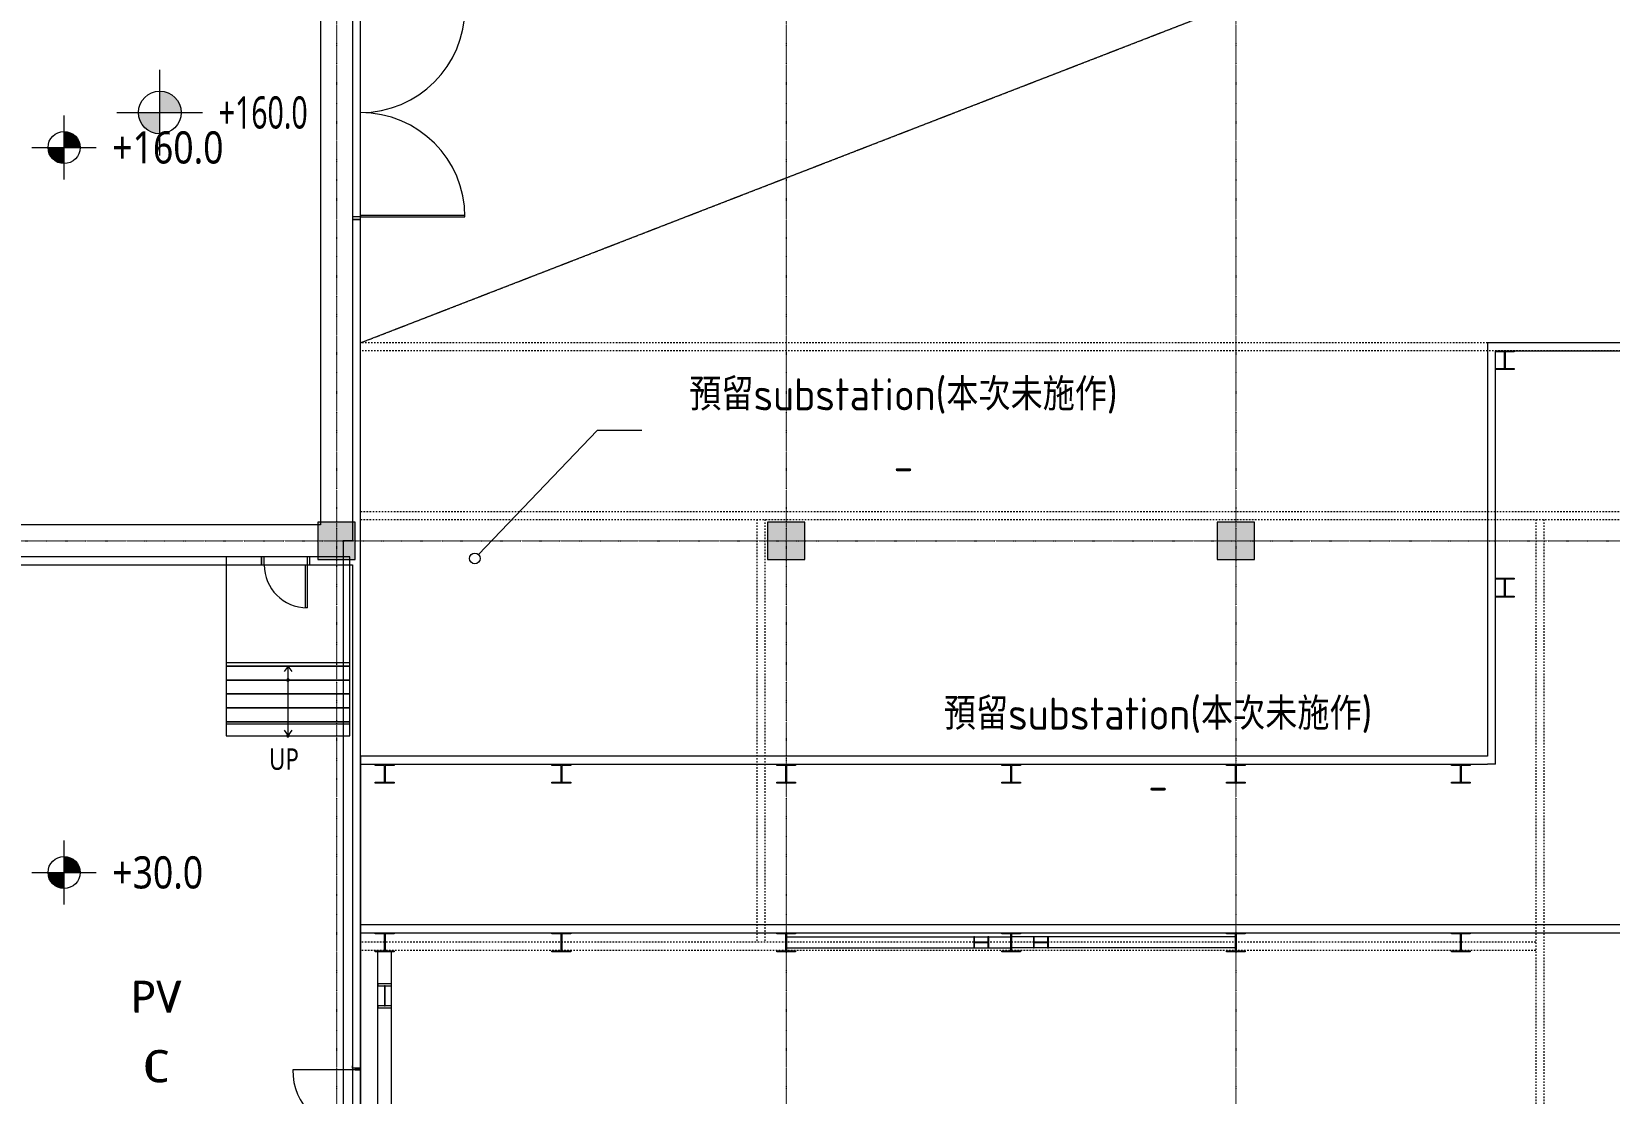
# Model space of a CAD drawing. Extents: x -76427 to 292734, y -42117 to 131250.
# Drawn here: x 12304 to 41777, y 4677 to 24513 of the extents above; entities that cross this region are included whole.
import ezdxf
from ezdxf.enums import TextEntityAlignment as Align

# ---------------------------------------------------------------- set-up
doc = ezdxf.new("R2010")
doc.units = 0
doc.header["$LTSCALE"] = 10
for name, pattern in [('H12PL1$0$HIDDEN', [0.4, 0.3, -0.1]), ('H12PL1$0$JJP_三點線', [0.9, 0.3, -0.15, 0, -0.15, 0, -0.15, 0, -0.15]), ('H12PL1$0$JJP_虛線(退縮線、投影線、地下室範圍、非屬本工程、圖面分區)', [0.45, 0.3, -0.15]), ('XFM7P10ICA$0$H12PL1$0$JJP_三點線', [0.9, 0.3, -0.15, 0, -0.15, 0, -0.15, 0, -0.15]), ('XFM7P10ICA$0$H12PL1$0$JJP_虛線(退縮線、投影線、地下室範圍、非屬本工程、圖面分區)', [0.45, 0.3, -0.15]), ('XFM7P10ICA$0$H12PL1$0$TAI_虛線', [5.644, 2.822, -2.822])]:
    doc.linetypes.add(name, pattern=pattern)
for name, color, linetype in [('H12PL1$0$A-LABEL-HIGH.200K', 252, 'Continuous'), ('H12PL1$0$A-OBJE-2D', 252, 'Continuous'), ('H12PL1$0$A-STRS', 252, 'Continuous'), ('H12PL1$0$A-TEXT', 252, 'Continuous'), ('H12PL1$0$A-WALL-IN', 252, 'Continuous'), ('H12PL1$0$A-WALL-IN.200K', 252, 'Continuous'), ('H12PL1$0$A-ZONE', 252, 'Continuous'), ('H12PL1$0$Door', 252, 'Continuous'), ('H12PL1$0$Hattch', 252, 'Continuous'), ('H12PL1$0$S-BEAM-SHOW.200K', 252, 'Continuous'), ('H12PL1$0$S-COL', 252, 'Continuous'), ('H12PL1$0$S-COL.200K', 252, 'Continuous'), ('H12PL1$0$S-FNDN', 252, 'Continuous'), ('H12PL1$0$S-GRID', 252, 'Continuous'), ('H12PL1$0$S-SLAB-SHOW', 252, 'Continuous'), ('H12PL1$0$S-SLAB-SHOW.200K', 252, 'Continuous'), ('XFM7P10ICA$0$H12PL1$0$A-STRS', 252, 'Continuous'), ('XFM7P10ICA$0$H12PL1$0$A-WALL-IN', 252, 'Continuous'), ('XFM7P10ICA$0$H12PL1$0$A-WALL-IN-200K.200K', 252, 'Continuous'), ('XFM7P10ICA$0$H12PL1$0$A-ZONE', 252, 'Continuous'), ('XFM7P10ICA$0$H12PL1$0$Door', 252, 'Continuous'), ('XFM7P10ICA$0$H12PL1$0$Hattch', 252, 'Continuous'), ('XFM7P10ICA$0$H12PL1$0$S-COL', 252, 'Continuous'), ('XFM7P10ICA$0$H12PL1$0$S-FNDN', 252, 'Continuous'), ('XFM7P10ICA$0$H12PL1$0$S-GRID', 252, 'Continuous'), ('XFM7P10ICA$0$H12PL1$0$S-SLAB-SHOW', 252, 'Continuous')]:
    doc.layers.add(name, color=color, linetype=linetype)
doc.styles.add('H12PL1$0$Standard', font='', dxfattribs={"width": 0.8})
doc.styles.add('XFM7P10ICA$0$H12PL1$0$Standard', font='isocp.shx', dxfattribs={"bigfont": 'chineset.shx'})
doc.styles.get('H12PL1$0$Standard').set_extended_font_data('Microsoft JhengHei')

# ---------------------------------------------------------------- blocks, each defined once
blk = doc.blocks.new('XFM7P10ICA$0$H12PL1')
at = {"layer": 'XFM7P10ICA$0$H12PL1$0$Hattch', "linetype": 'Continuous', "lineweight": 0}
for points in [[(12911.68, 22346.62), (13211.68, 22346.62), (13188.84, 22461.43), (13123.81, 22558.76), (13026.48, 22623.79), (12911.68, 22646.62)], [(12911.68, 22346.62), (12611.68, 22346.62), (12634.51, 22231.82), (12699.54, 22134.49), (12796.87, 22069.46), (12911.68, 22046.62)], [(17650, 14650), (18350, 14650), (18350, 15350), (17650, 15350)], [(26050, 14650), (26750, 14650), (26750, 15350), (26050, 15350)], [(34450, 14650), (35150, 14650), (35150, 15350), (34450, 15350)], [(12911.68, 8804.66), (13211.68, 8804.66), (13188.84, 8919.47), (13123.81, 9016.8), (13026.48, 9081.83), (12911.68, 9104.66)], [(12911.68, 8804.66), (12611.68, 8804.66), (12634.51, 8689.86), (12699.54, 8592.53), (12796.87, 8527.5), (12911.68, 8504.66)], [(18350, 5150), (18350, 5118), (18450, 5118), (18450, 5150)]]:
    blk.add_hatch(color=256, dxfattribs=at).paths.add_polyline_path(points)
at = {"layer": 'XFM7P10ICA$0$H12PL1$0$A-STRS', "linetype": 'XFM7P10ICA$0$H12PL1$0$JJP_虛線(退縮線、投影線、地下室範圍、非屬本工程、圖面分區)', "lineweight": 0}
for p, q in [((18250, 12722.13), (15940, 12722.13)), ((15940, 12722.13), (15940, 12400)), ((18250, 12400), (18250, 12722.13)), ((18250, 11572.13), (15940, 11572.13))]:
    blk.add_line(p, q, dxfattribs=at)
at = {"layer": 'XFM7P10ICA$0$H12PL1$0$A-STRS', "lineweight": 0}
for p, q in [((15940, 12400), (15940, 11360)), ((15940, 12400), (18250, 12400)), ((18250, 12400), (15940, 12400)), ((15940, 12400), (15940, 12140)), ((17095, 12140), (17095, 12400)), ((18250, 11360), (18250, 12400)), ((18250, 12140), (18250, 12400)), ((18250, 12140), (15940, 12140)), ((15940, 12140), (15940, 11880)), ((15940, 12140), (18250, 12140)), ((17095, 11620), (17095, 12140)), ((18250, 11880), (18250, 12140)), ((18250, 11880), (15940, 11880)), ((15940, 11880), (15940, 11620)), ((15940, 11880), (18250, 11880)), ((18250, 11620), (18250, 11880)), ((18250, 11620), (15940, 11620)), ((15940, 11620), (15940, 11360)), ((15940, 11620), (18250, 11620)), ((17095, 11360), (17095, 11620)), ((18250, 11360), (18250, 11620)), ((15940, 11360), (18250, 11360)), ((15940, 11360), (18250, 11360)), ((17020, 11460), (17095, 11360)), ((17095, 11360), (17170, 11460))]:
    blk.add_line(p, q, dxfattribs=at)
at = {"layer": 'XFM7P10ICA$0$H12PL1$0$A-STRS', "lineweight": 0, "flags": 128}
blk.add_lwpolyline([(17070, 12400, 1), (17120, 12400, 1)], format="xyb", close=True, dxfattribs=at)
at = {"layer": 'XFM7P10ICA$0$H12PL1$0$A-WALL-IN', "lineweight": 0}
for p, q in [((18300, 5150), (18300, 5193)), ((18350, 5150), (18300, 5150)), ((18450, 5150), (18350, 5150)), ((18450, 5150), (18450, 5193))]:
    blk.add_line(p, q, dxfattribs=at)
at = {"layer": 'XFM7P10ICA$0$H12PL1$0$A-WALL-IN', "lineweight": 0, "flags": 128}
for points in [[(18450, 5150), (18450, 81950)], [(18300, 26490), (18300, 15350)], [(-380.5, 14550), (18300, 14550)], [(17650, 14700), (9350, 14700)], [(18300, 14550), (18300, 5150)]]:
    blk.add_lwpolyline(points, dxfattribs=at)
at = {"layer": 'XFM7P10ICA$0$H12PL1$0$A-WALL-IN-200K.200K', "linetype": 'XFM7P10ICA$0$H12PL1$0$TAI_虛線', "lineweight": 0}
for points in [[(167450, 18700), (18450, 18700)], [(167450, 18550), (18450, 18550)], [(18450, 15550), (74550, 15550), (74550, -350)], [(18450, 15400), (74400, 15400), (74400, -350)], [(25850, 15400), (25850, 7500)], [(26000, 15400), (26000, 7500)], [(40400, 15400), (40400, -350)], [(40550, 15400), (40550, -350)], [(40400, 7500), (18450, 7500)], [(40400, 7350), (18450, 7350)]]:
    blk.add_lwpolyline(points, dxfattribs=at)
at = {"layer": 'XFM7P10ICA$0$H12PL1$0$A-ZONE', "lineweight": 0}
for p, q in [((22867.33, 17062.34), (20652.55, 14743.34)), ((23704.75, 17062.34), (22867.33, 17062.34))]:
    blk.add_line(p, q, dxfattribs=at)
blk.add_circle((20583.48, 14671.02), 100, dxfattribs=at)
at = {"layer": 'XFM7P10ICA$0$H12PL1$0$Door', "lineweight": 0}
for p, q in [((18350, 5118), (17182, 5118)), ((18300, 5150), (18300, 5193)), ((18300, 5150), (18300, 5193)), ((18350, 5150), (18300, 5150)), ((18350, 5150), (18300, 5150)), ((18350, 5150), (18350, 5118)), ((18450, 5150), (18350, 5150)), ((18450, 5150), (18350, 5150)), ((18450, 5150), (18350, 5150)), ((18350, 5118), (18450, 5118)), ((18450, 5150), (18450, 5193)), ((18450, 5150), (18450, 5193)), ((18450, 5118), (18450, 5150))]:
    blk.add_line(p, q, dxfattribs=at)
blk.add_arc((18350, 5118), 1168, 180, 270, dxfattribs=at)
at = {"layer": 'XFM7P10ICA$0$H12PL1$0$S-COL', "lineweight": 0, "flags": 128}
for points in [[(17650, 14650), (18350, 14650), (18350, 15350), (17650, 15350)], [(26050, 14650), (26750, 14650), (26750, 15350), (26050, 15350)], [(34450, 14650), (35150, 14650), (35150, 15350), (34450, 15350)]]:
    blk.add_lwpolyline(points, close=True, dxfattribs=at)
at = {"layer": 'XFM7P10ICA$0$H12PL1$0$S-FNDN', "lineweight": 0, "flags": 128}
blk.add_lwpolyline([(17700, 15300), (-480.5, 15300), (-480.5, -500), (93900, -500), (93900, 74700), (17700, 74700)], close=True, dxfattribs=at)
at = {"layer": 'XFM7P10ICA$0$H12PL1$0$S-GRID', "linetype": 'XFM7P10ICA$0$H12PL1$0$JJP_三點線', "lineweight": 0}
for p, q in [((18000, 128250), (18000, -28000)), ((26400, 128250), (26400, -28000)), ((34800, 128250), (34800, -28000)), ((-29000, 15000), (289600, 15000))]:
    blk.add_line(p, q, dxfattribs=at)
at = {"layer": 'XFM7P10ICA$0$H12PL1$0$S-SLAB-SHOW', "lineweight": 0}
for p, q in [((12911.68, 21746.62), (12911.68, 22946.62)), ((12311.68, 22346.62), (13511.68, 22346.62)), ((12911.68, 8204.66), (12911.68, 9404.66)), ((12311.68, 8804.66), (13511.68, 8804.66))]:
    blk.add_line(p, q, dxfattribs=at)
for centre in [(12911.68, 22346.62), (12911.68, 8804.66)]:
    blk.add_circle(centre, 300, dxfattribs=at)
at = {"layer": 'XFM7P10ICA$0$H12PL1$0$A-ZONE', "style": 'XFM7P10ICA$0$H12PL1$0$Standard'}
for s, p in [('預留substation(本次未施作)', (28590.38, 18035.82)), ('-', (28590.38, 16689.37)), ('預留substation(本次未施作)', (33346.15, 12070.95)), ('-', (33346.15, 10724.5)), ('PV', (14631.11, 6783.17)), ('C', (14631.11, 5485.87))]:
    blk.add_text(s, height=600, dxfattribs=at).set_placement(p, align=Align.TOP_CENTER)
at = {"layer": 'XFM7P10ICA$0$H12PL1$0$S-SLAB-SHOW', "lineweight": 0, "char_height": 600, "attachment_point": 7, "style": 'XFM7P10ICA$0$H12PL1$0$Standard'}
for s, insert in [('\\A1;{\\fMicrosoft JhengHei|b0|i0|c136|p34;\\W0.85;+160.0}', (13811.68, 22036.74)), ('\\A1;{\\fMicrosoft JhengHei|b0|i0|c136|p34;\\W0.85;+30.0}', (13811.68, 8494.78))]:
    blk.add_mtext(s, dxfattribs=dict(at, insert=insert))
blk = doc.blocks.new('XFM7P10ICA')
blk.add_blockref('XFM7P10ICA$0$H12PL1', (0, 0))
blk = doc.blocks.new('H12PL1')
at = {"layer": 'H12PL1$0$Hattch', "linetype": 'Continuous', "lineweight": 0}
for points in [[(14700, 23000), (15100, 23000), (15069.55, 23153.07), (14982.84, 23282.84), (14853.07, 23369.55), (14700, 23400)], [(14700, 23000), (14300, 23000), (14330.45, 22846.93), (14417.16, 22717.16), (14546.93, 22630.45), (14700, 22600)]]:
    blk.add_hatch(color=256, dxfattribs=at).paths.add_polyline_path(points)
at = {"layer": 'H12PL1$0$A-LABEL-HIGH.200K', "lineweight": 0}
for p, q in [((14700, 22200), (14700, 23800)), ((13900, 23000), (15500, 23000))]:
    blk.add_line(p, q, dxfattribs=at)
blk.add_circle((14700, 23000), 400, dxfattribs=at)
at = {"layer": 'H12PL1$0$A-OBJE-2D', "linetype": 'H12PL1$0$HIDDEN', "lineweight": 0}
blk.add_line((18450, 18700), (192000, 85950), dxfattribs=at)
at = {"layer": 'H12PL1$0$A-STRS', "lineweight": 0}
for p, q in [((18250, 12660), (15940, 12660)), ((15940, 12660), (15940, 11360)), ((18250, 12660), (15940, 12660)), ((15940, 12660), (15940, 12400)), ((15940, 12400), (18250, 12400)), ((18250, 12400), (15940, 12400)), ((15940, 12400), (15940, 12140)), ((15940, 12400), (18250, 12400)), ((17095, 12660), (17020, 12560)), ((17095, 12400), (17095, 12660)), ((17170, 12560), (17095, 12660)), ((17095, 11620), (17095, 12400)), ((18250, 11360), (18250, 12660)), ((18250, 12400), (18250, 12660)), ((18250, 12140), (18250, 12400)), ((15940, 12140), (18250, 12140)), ((18250, 12140), (15940, 12140)), ((15940, 12140), (15940, 11880)), ((15940, 12140), (18250, 12140)), ((18250, 11880), (18250, 12140)), ((15940, 11880), (18250, 11880)), ((18250, 11880), (15940, 11880)), ((15940, 11880), (15940, 11620)), ((15940, 11880), (18250, 11880)), ((18250, 11620), (18250, 11880)), ((15940, 11620), (18250, 11620)), ((18250, 11620), (15940, 11620)), ((15940, 11620), (15940, 11360)), ((15940, 11620), (18250, 11620)), ((17095, 11360), (17095, 11620)), ((18250, 11360), (18250, 11620)), ((15940, 11360), (18250, 11360)), ((15940, 11360), (18250, 11360))]:
    blk.add_line(p, q, dxfattribs=at)
at = {"layer": 'H12PL1$0$A-STRS', "lineweight": 0, "flags": 128}
blk.add_lwpolyline([(17120, 11360, 1), (17070, 11360, 1)], format="xyb", close=True, dxfattribs=at)
at = {"layer": 'H12PL1$0$A-WALL-IN', "lineweight": 0}
for p, q in [((18450, 21000), (18300, 21000)), ((16600, 14550), (16600, 14700)), ((17500, 14550), (17500, 14700))]:
    blk.add_line(p, q, dxfattribs=at)
at = {"layer": 'H12PL1$0$A-WALL-IN', "lineweight": 0, "flags": 128}
for points in [[(18300, 21000), (18300, 15350)], [(18450, -350), (18450, 21000)], [(-380.5, 14550), (16600, 14550)], [(16600, 14700), (9350, 14700)], [(17650, 14700), (17500, 14700)], [(17500, 14550), (18300, 14550)], [(18300, 14550), (18300, 350)]]:
    blk.add_lwpolyline(points, dxfattribs=at)
at = {"layer": 'H12PL1$0$A-WALL-IN.200K', "lineweight": 0, "flags": 128}
for points in [[(39500, 18700), (39500, 18550)], [(243150, 18700), (39500, 18700)], [(39500, 18550), (39500, 10975)], [(39650, 18219), (39650, 18531)], [(40000, 18550), (43025, 18550)], [(39650, 14300), (39650, 18200)], [(39650, 13969), (39650, 14281)], [(39650, 10825), (39650, 13950)], [(39500, 10975), (18450, 10975)], [(18450, 10825), (18450, 10975)], [(18450, 10825), (18725, 10825)], [(19075, 10825), (22025, 10825)], [(22375, 10825), (26225, 10825)], [(26575, 10825), (30425, 10825)], [(30775, 10825), (34625, 10825)], [(34975, 10825), (38825, 10825)], [(39175, 10825), (39500, 10825)], [(39650, 10825), (39500, 10825)], [(42650, 7825), (18450, 7825)], [(18450, 7675), (18450, 7825)], [(18450, 7675), (18725, 7675)], [(19075, 7675), (22025, 7675)], [(22375, 7675), (26225, 7675)], [(26575, 7675), (30425, 7675)], [(30775, 7675), (34625, 7675)], [(34975, 7675), (38825, 7675)], [(39175, 7675), (42650, 7675)]]:
    blk.add_lwpolyline(points, dxfattribs=at)
at = {"layer": 'H12PL1$0$Door', "lineweight": 0}
for p, q in [((18450, 21050), (18300, 21050)), ((18300, 21050), (18300, 21000)), ((18300, 21000), (18450, 21000)), ((20400, 21080), (18450, 21080)), ((18450, 21080), (18450, 21050)), ((18450, 21050), (20400, 21050)), ((18450, 21000), (18450, 21050)), ((20400, 21050), (20400, 21080)), ((16650, 14700), (16600, 14700)), ((16600, 14700), (16600, 14550)), ((16600, 14550), (16650, 14550)), ((16650, 14550), (16650, 14700)), ((17420, 13750), (17420, 14550)), ((17420, 14550), (17450, 14550)), ((17500, 14700), (17450, 14700)), ((17450, 14700), (17450, 14550)), ((17450, 14550), (17450, 13750)), ((17450, 14550), (17500, 14550)), ((17500, 14550), (17500, 14700)), ((17450, 13750), (17420, 13750))]:
    blk.add_line(p, q, dxfattribs=at)
for centre, radius, start, end in [((18450, 24950), 1950, 270, 0), ((18450, 21050), 1950, 0, 90), ((17450, 14550), 800, 180, 270)]:
    blk.add_arc(centre, radius, start, end, dxfattribs=at)
at = {"layer": 'H12PL1$0$S-BEAM-SHOW.200K', "lineweight": 0}
for p, q in [((26400, 7600), (30182.35, 7600)), ((26400, 7400), (26400, 7600)), ((26400, 7400), (30182.35, 7400)), ((29919.14, 7600), (29902.34, 7600)), ((29902.34, 7600), (29902.34, 7400)), ((29902.34, 7400), (29919.14, 7400)), ((29919.14, 7510), (29919.14, 7600)), ((29921.6, 7505.76), (29919.14, 7510)), ((29919.14, 7490), (29921.6, 7494.24)), ((29919.14, 7400), (29919.14, 7490)), ((29927.54, 7504), (29921.6, 7505.76)), ((29921.6, 7494.24), (29927.54, 7496)), ((30157.15, 7504), (29927.54, 7504)), ((29927.54, 7496), (30157.15, 7496)), ((30163.09, 7505.76), (30157.15, 7504)), ((30157.15, 7496), (30163.09, 7494.24)), ((30165.55, 7510), (30163.09, 7505.76)), ((30163.09, 7494.24), (30165.55, 7490)), ((30182.35, 7600), (30165.55, 7600)), ((30165.55, 7600), (30165.55, 7510)), ((30165.55, 7490), (30165.55, 7400)), ((30165.55, 7400), (30182.35, 7400)), ((30182.35, 7400), (30182.35, 7600)), ((34800, 7600), (31017.65, 7600)), ((31034.45, 7600), (31017.65, 7600)), ((31017.65, 7600), (31017.65, 7400)), ((34800, 7400), (31017.65, 7400)), ((31017.65, 7400), (31034.45, 7400)), ((31034.45, 7510), (31034.45, 7600)), ((31036.91, 7505.76), (31034.45, 7510)), ((31034.45, 7490), (31036.91, 7494.24)), ((31034.45, 7400), (31034.45, 7490)), ((31042.85, 7504), (31036.91, 7505.76)), ((31036.91, 7494.24), (31042.85, 7496)), ((31272.46, 7504), (31042.85, 7504)), ((31042.85, 7496), (31272.46, 7496)), ((31278.4, 7505.76), (31272.46, 7504)), ((31272.46, 7496), (31278.4, 7494.24)), ((31280.86, 7510), (31278.4, 7505.76)), ((31278.4, 7494.24), (31280.86, 7490)), ((31297.66, 7600), (31280.86, 7600)), ((31280.86, 7600), (31280.86, 7510)), ((31280.86, 7490), (31280.86, 7400)), ((31280.86, 7400), (31297.66, 7400)), ((31297.66, 7400), (31297.66, 7600)), ((34800, 7600), (34800, 7400)), ((18775, 1050), (18775, 6722.41)), ((19025, 6722.41), (18775, 6722.41)), ((18775, 6722.41), (18775, 6686.84)), ((18775, 6686.84), (18894, 6686.84)), ((18906, 6686.84), (18894, 6686.84)), ((18894, 6686.84), (18894, 6313.34)), ((18894, 6686.84), (18906, 6686.84)), ((18906, 6313.34), (18906, 6686.84)), ((18906, 6686.84), (19025, 6686.84)), ((19025, 1050), (19025, 6722.41)), ((19025, 6686.84), (19025, 6722.41)), ((18775, 6313.34), (18775, 6277.77)), ((18894, 6313.34), (18775, 6313.34)), ((18775, 6277.77), (19025, 6277.77)), ((18906, 6313.34), (18894, 6313.34)), ((18894, 6313.34), (18906, 6313.34)), ((19025, 6313.34), (18906, 6313.34)), ((19025, 6277.77), (19025, 6313.34))]:
    blk.add_line(p, q, dxfattribs=at)
at = {"layer": 'H12PL1$0$S-BEAM-SHOW.200K', "linetype": 'H12PL1$0$JJP_虛線(退縮線、投影線、地下室範圍、非屬本工程、圖面分區)', "lineweight": 0}
for p, q in [((30182.35, 7600), (30600, 7600)), ((30182.35, 7400), (30600, 7400)), ((31017.65, 7600), (30600, 7600)), ((31017.65, 7400), (30600, 7400)), ((18775, 6722.41), (18775, 7325)), ((19025, 7325), (18775, 7325)), ((19025, 6722.41), (19025, 7325))]:
    blk.add_line(p, q, dxfattribs=at)
at = {"layer": 'H12PL1$0$S-COL', "lineweight": 0, "flags": 128}
for points in [[(17650, 14650), (18350, 14650), (18350, 15350), (17650, 15350)], [(26050, 14650), (26750, 14650), (26750, 15350), (26050, 15350)], [(34450, 14650), (35150, 14650), (35150, 15350), (34450, 15350)]]:
    blk.add_lwpolyline(points, close=True, dxfattribs=at)
at = {"layer": 'H12PL1$0$S-COL.200K', "lineweight": 0, "flags": 128}
for points in [[(40000, 18550), (40000, 18531), (39838, 18531, 0.41421356), (39831, 18524), (39831, 18226, 0.41421356), (39838, 18219), (40000, 18219), (40000, 18200), (39650, 18200), (39650, 18219), (39812, 18219, 0.41421356), (39819, 18226), (39819, 18524, 0.41421356), (39812, 18531), (39650, 18531), (39650, 18550)], [(40000, 14300), (40000, 14281), (39838, 14281, 0.41421356), (39831, 14274), (39831, 13976, 0.41421356), (39838, 13969), (40000, 13969), (40000, 13950), (39650, 13950), (39650, 13969), (39812, 13969, 0.41421356), (39819, 13976), (39819, 14274, 0.41421356), (39812, 14281), (39650, 14281), (39650, 14300)], [(19075, 10825), (19075, 10806), (18913, 10806, 0.41421356), (18906, 10799), (18906, 10501, 0.41421356), (18913, 10494), (19075, 10494), (19075, 10475), (18725, 10475), (18725, 10494), (18887, 10494, 0.41421356), (18894, 10501), (18894, 10799, 0.41421356), (18887, 10806), (18725, 10806), (18725, 10825)], [(22375, 10825), (22375, 10806), (22213, 10806, 0.41421356), (22206, 10799), (22206, 10501, 0.41421356), (22213, 10494), (22375, 10494), (22375, 10475), (22025, 10475), (22025, 10494), (22187, 10494, 0.41421356), (22194, 10501), (22194, 10799, 0.41421356), (22187, 10806), (22025, 10806), (22025, 10825)], [(26575, 10825), (26575, 10806), (26413, 10806, 0.41421356), (26406, 10799), (26406, 10501, 0.41421356), (26413, 10494), (26575, 10494), (26575, 10475), (26225, 10475), (26225, 10494), (26387, 10494, 0.41421356), (26394, 10501), (26394, 10799, 0.41421356), (26387, 10806), (26225, 10806), (26225, 10825)], [(30775, 10825), (30775, 10806), (30613, 10806, 0.41421356), (30606, 10799), (30606, 10501, 0.41421356), (30613, 10494), (30775, 10494), (30775, 10475), (30425, 10475), (30425, 10494), (30587, 10494, 0.41421356), (30594, 10501), (30594, 10799, 0.41421356), (30587, 10806), (30425, 10806), (30425, 10825)], [(34975, 10825), (34975, 10806), (34813, 10806, 0.41421356), (34806, 10799), (34806, 10501, 0.41421356), (34813, 10494), (34975, 10494), (34975, 10475), (34625, 10475), (34625, 10494), (34787, 10494, 0.41421356), (34794, 10501), (34794, 10799, 0.41421356), (34787, 10806), (34625, 10806), (34625, 10825)], [(39175, 10825), (39175, 10806), (39013, 10806, 0.41421356), (39006, 10799), (39006, 10501, 0.41421356), (39013, 10494), (39175, 10494), (39175, 10475), (38825, 10475), (38825, 10494), (38987, 10494, 0.41421356), (38994, 10501), (38994, 10799, 0.41421356), (38987, 10806), (38825, 10806), (38825, 10825)], [(19075, 7675), (19075, 7656), (18913, 7656, 0.41421356), (18906, 7649), (18906, 7351, 0.41421356), (18913, 7344), (19075, 7344), (19075, 7325), (18725, 7325), (18725, 7344), (18887, 7344, 0.41421356), (18894, 7351), (18894, 7649, 0.41421356), (18887, 7656), (18725, 7656), (18725, 7675)], [(22375, 7675), (22375, 7656), (22213, 7656, 0.41421356), (22206, 7649), (22206, 7351, 0.41421356), (22213, 7344), (22375, 7344), (22375, 7325), (22025, 7325), (22025, 7344), (22187, 7344, 0.41421356), (22194, 7351), (22194, 7649, 0.41421356), (22187, 7656), (22025, 7656), (22025, 7675)], [(26575, 7675), (26575, 7656), (26413, 7656, 0.41421356), (26406, 7649), (26406, 7351, 0.41421356), (26413, 7344), (26575, 7344), (26575, 7325), (26225, 7325), (26225, 7344), (26387, 7344, 0.41421356), (26394, 7351), (26394, 7649, 0.41421356), (26387, 7656), (26225, 7656), (26225, 7675)], [(30775, 7675), (30775, 7656), (30613, 7656, 0.41421356), (30606, 7649), (30606, 7351, 0.41421356), (30613, 7344), (30775, 7344), (30775, 7325), (30425, 7325), (30425, 7344), (30587, 7344, 0.41421356), (30594, 7351), (30594, 7649, 0.41421356), (30587, 7656), (30425, 7656), (30425, 7675)], [(34975, 7675), (34975, 7656), (34813, 7656, 0.41421356), (34806, 7649), (34806, 7351, 0.41421356), (34813, 7344), (34975, 7344), (34975, 7325), (34625, 7325), (34625, 7344), (34787, 7344, 0.41421356), (34794, 7351), (34794, 7649, 0.41421356), (34787, 7656), (34625, 7656), (34625, 7675)], [(39175, 7675), (39175, 7656), (39013, 7656, 0.41421356), (39006, 7649), (39006, 7351, 0.41421356), (39013, 7344), (39175, 7344), (39175, 7325), (38825, 7325), (38825, 7344), (38987, 7344, 0.41421356), (38994, 7351), (38994, 7649, 0.41421356), (38987, 7656), (38825, 7656), (38825, 7675)]]:
    blk.add_lwpolyline(points, format="xyb", close=True, dxfattribs=at)
at = {"layer": 'H12PL1$0$S-FNDN', "lineweight": 0, "flags": 128}
blk.add_lwpolyline([(43500, 74700), (18300, 74700), (18300, 15000), (18125, 15000), (18125, -550), (93300, -550), (93300, 74700)], close=True, dxfattribs=at)
at = {"layer": 'H12PL1$0$S-GRID', "linetype": 'H12PL1$0$JJP_三點線', "lineweight": 0}
for p, q in [((18000, 128250), (18000, -28000)), ((26400, 128250), (26400, -28000)), ((34800, 128250), (34800, -28000)), ((-29000, 15000), (289600, 15000))]:
    blk.add_line(p, q, dxfattribs=at)
at = {"layer": 'H12PL1$0$S-SLAB-SHOW', "lineweight": 0, "flags": 128}
blk.add_lwpolyline([(15940, 12660), (18250, 12660), (18250, 14700), (15940, 14700)], close=True, dxfattribs=at)
at = {"layer": 'H12PL1$0$S-SLAB-SHOW.200K', "lineweight": 0, "flags": 128}
blk.add_lwpolyline([(18450, 10975), (18450, -330), (93300, -330), (93300, 15550), (97475, 15550), (97475, 18700), (39500, 18700), (39500, 10975)], close=True, dxfattribs=at)
at = {"layer": 'H12PL1$0$A-LABEL-HIGH.200K', "lineweight": 0, "insert": (15800, 22690.12), "char_height": 600, "attachment_point": 7, "style": 'H12PL1$0$Standard'}
blk.add_mtext('\\A1;{\\W0.68;+160.0}', dxfattribs=at)
at = {"layer": 'H12PL1$0$A-TEXT', "linetype": 'Continuous', "lineweight": 0, "insert": (16740.69, 10919.84), "char_height": 400, "attachment_point": 4, "style": 'H12PL1$0$Standard'}
blk.add_mtext('\\A1;UP', dxfattribs=at)
at = {"layer": 'H12PL1$0$A-ZONE', "style": 'H12PL1$0$Standard'}
for s, p in [('PV', (14631.11, 6783.17)), ('C', (14631.11, 5485.87))]:
    blk.add_text(s, height=600, dxfattribs=at).set_placement(p, align=Align.TOP_CENTER)

msp = doc.modelspace()

# ---------------------------------------------------------------- block references
msp.add_blockref('XFM7P10ICA', (0, 0))

# ---------------------------------------------------------------- next in the draw order: block references
msp.add_blockref('H12PL1', (0, 0))

doc.saveas('drawing.dxf')
